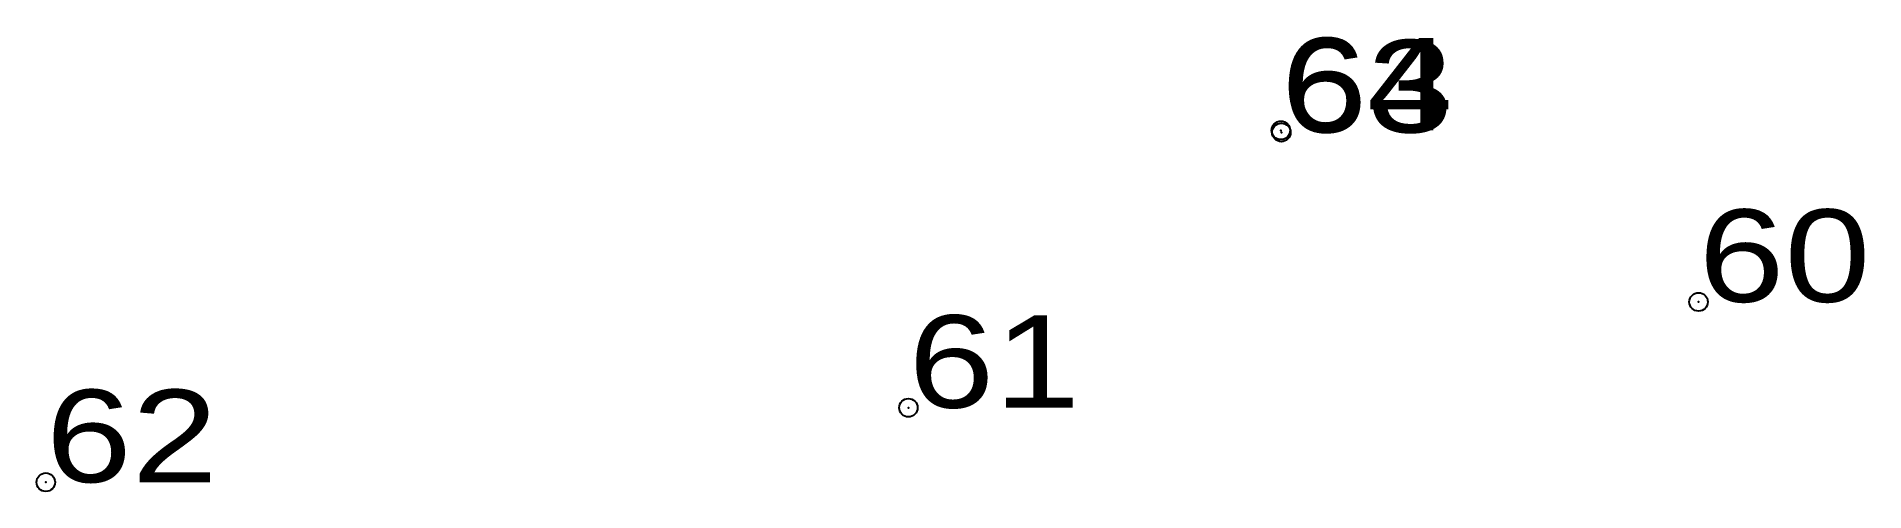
# Model space of a CAD drawing. Header units: metres. Extents: x 535399 to 543559, y 1835024 to 1838247.
# Drawn here: x 535400.48 to 535436.06, y 1836972.82 to 1836981.68 of the extents above.
import ezdxf

# ---------------------------------------------------------------- set-up
doc = ezdxf.new("R2010")
doc.units = ezdxf.units.M
doc.header["$LTSCALE"] = 0.72
doc.header["$PDMODE"] = 32
doc.header["$PDSIZE"] = 0.36
doc.layers.add('12', color=7, linetype='Continuous')
doc.layers.add('7', color=7, linetype='Continuous')

msp = doc.modelspace()

# ---------------------------------------------------------------- linework, layer by layer
at = {"layer": '7'}
for p in [(535424.7, 1836979.85), (535424.71, 1836979.81), (535432.83, 1836976.51), (535417.45, 1836974.45), (535400.66, 1836973)]:
    msp.add_point(p, dxfattribs=at)

# ---------------------------------------------------------------- texts
at = {"layer": '12', "width": 1.25}
for s, p in [('64', (535424.7, 1836979.85)), ('63', (535424.71, 1836979.81)), ('60', (535432.83, 1836976.51)), ('61', (535417.45, 1836974.45)), ('62', (535400.66, 1836973))]:
    msp.add_text(s, height=1.8, dxfattribs=at).set_placement(p)

doc.saveas('drawing.dxf')
